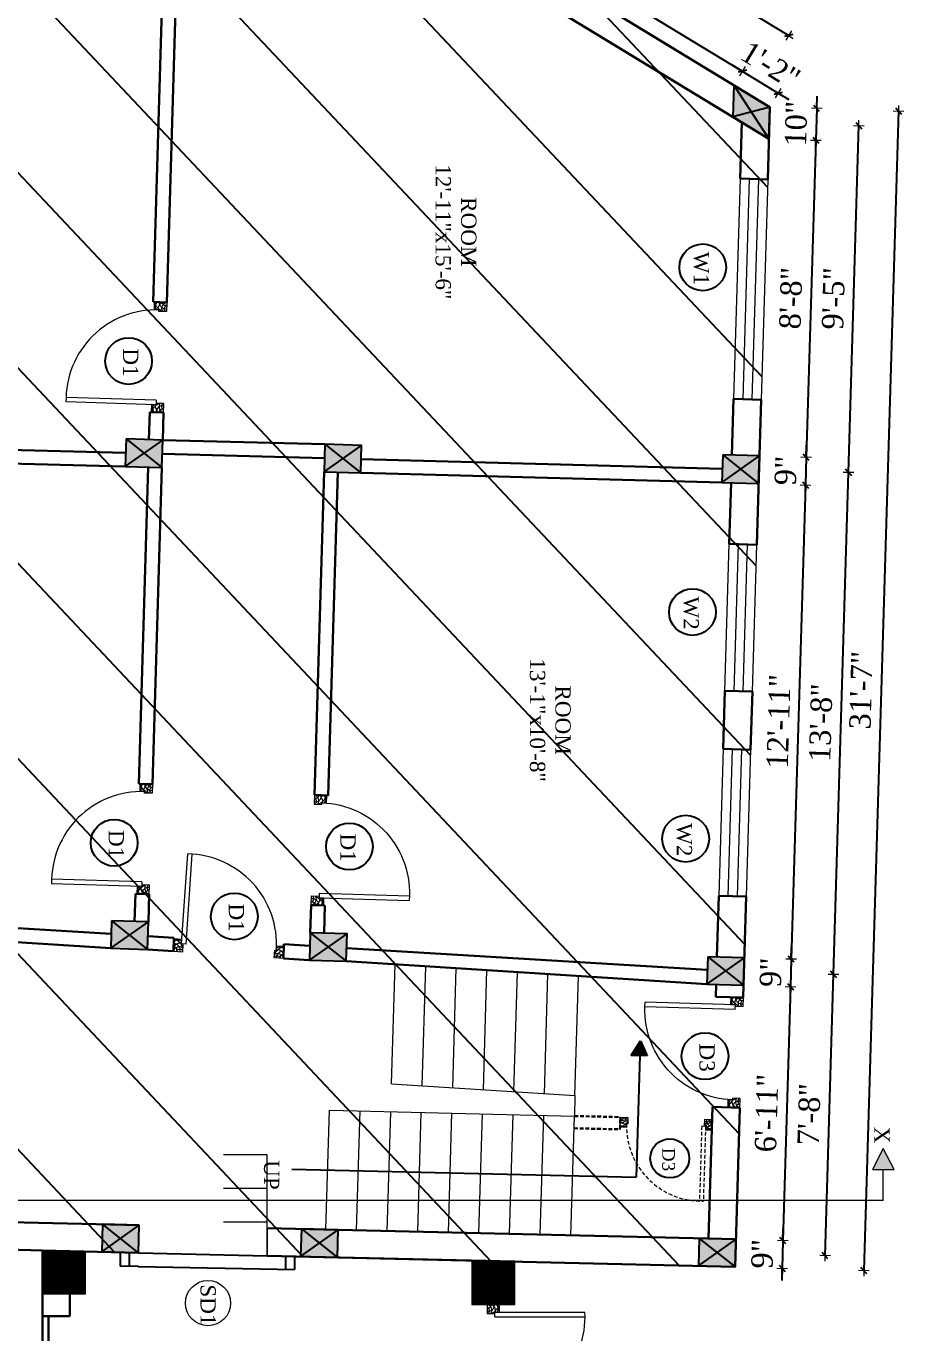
# Model space of a CAD drawing. Header units: inches. Extents: x 4069 to 291496, y -47643 to 12535.
# Drawn here: x 135875.3 to 136162.1, y -18760.6 to -18333.8 of the extents above; entities that cross this region are included whole.
import ezdxf

# ---------------------------------------------------------------- set-up
doc = ezdxf.new("R2010")
doc.units = ezdxf.units.IN
doc.header["$LTSCALE"] = 5
doc.header["$MEASUREMENT"] = 0
doc.linetypes.add('HIDDEN', pattern=[0.375, 0.25, -0.125])
for name, color, linetype, lineweight in [('A-WALL', 7, 'Continuous', 9), ('Dimension', 7, 'Continuous', 18), ('DOOR', 62, 'Continuous', 0), ('Dw', 2, 'Continuous', 18), ('tefriş', 30, 'Continuous', 9)]:
    doc.layers.add(name, color=color, linetype=linetype, lineweight=lineweight)
doc.layers.add('dim line', color=7, linetype='Continuous', lineweight=15, true_color=0xfab2b2)
doc.layers.add('TEXT', color=6, linetype='Continuous')
doc.layers.add('WALL', color=7, linetype='Continuous')
doc.styles.add('ordinary', font='times.ttf')
doc.dimstyles.new('Copy of 96', dxfattribs={"dimtxt": 7, "dimasz": 4, "dimexe": 0.5, "dimexo": 0.5, "dimgap": 3, "dimtad": 1, "dimdec": 1, "dimzin": 11, "dimdsep": 46, "dimlunit": 4, "dimtxsty": 'ordinary', "dimblk": 'OBLIQUE', "dimcen": 0.09, "dimse1": 1, "dimse2": 1, "dimclrt": 6, "dimazin": 0, "dimtfac": 1, "dimtdec": 1, "dimtix": 1, "dimtmove": 2, "dimatfit": 3, "dimldrblk": 'leader', "dimfxl": 0.5, "dimfxlon": 1, "dimtolj": 1, "dimtzin": 0, "dimarcsym": 0})

# ---------------------------------------------------------------- blocks, each defined once
blk = doc.blocks.new('C1a')
at = {"color": 1, "ltscale": 5}
for p, q in [((18657.75, 4625.76), (18648.75, 4625.76)), ((18648.75, 4625.76), (18648.82, 4613.76)), ((18657.82, 4613.76), (18657.75, 4625.76)), ((18648.82, 4613.76), (18657.82, 4613.76))]:
    blk.add_line(p, q, dxfattribs=at)
blk = doc.blocks.new('c2a')
at = {"color": 1, "ltscale": 5}
for p, q in [((18091.63, 4625.76), (18084.82, 4613.76)), ((18101.98, 4625.76), (18091.63, 4625.76)), ((18095.17, 4613.76), (18101.98, 4625.76)), ((18084.82, 4613.76), (18095.17, 4613.76))]:
    blk.add_line(p, q, dxfattribs=at)
blk = doc.blocks.new('A$C27B36B59')
at = {"layer": 'DOOR'}
for p, q in [((0, 4), (0, 0)), ((2.5, 4), (0, 4)), ((0, 0), (3, 0)), ((2.5, 2.5), (2.5, 4)), ((3, 2.5), (2.5, 2.5)), ((3, 0), (3, 2.5))]:
    blk.add_line(p, q, dxfattribs=at)
for centre, radius, start, end in [((-1.4, -0.54), 4.75, 22.1411, 72.838), ((1.34, 2.09), 1.64, 45.138, 144.8948), ((2.21, 0.3), 2.49, 83.3149, 152.658), ((0.13, 0.37), 2.05, 349.4875, 93.6805), ((1.96, -0.47), 2.01, 58.7447, 166.495), ((-0.06, 0.32), 1.13, 343.542, 86.947), ((2.08, -0.4), 1.17, 38.2816, 160.1519)]:
    blk.add_arc(centre, radius, start, end, dxfattribs=at)
blk = doc.blocks.new('D2')
at = {"layer": 'DOOR'}
for p, q in [((74473.95, 24047.59), (74473.95, 24018.09)), ((74473.95, 24047.59), (74475.45, 24047.59)), ((74475.45, 24047.59), (74475.45, 24018.13))]:
    blk.add_line(p, q, dxfattribs=at)
blk.add_arc((74473.95, 24047.59), 29.5, 180, 272.9146, dxfattribs=at)
at = {"layer": 'DOOR', "xscale": -1, "rotation": 180}
blk.add_blockref('A$C27B36B59', (74441.95, 24050.09), dxfattribs=at)
at = {"layer": 'DOOR', "rotation": 180}
blk.add_blockref('A$C27B36B59', (74477.95, 24050.09), dxfattribs=at)
blk = doc.blocks.new('smalldoor hidden')
at = {"layer": 'DOOR', "linetype": 'HIDDEN'}
for p, q in [((9851.61, -757.15), (9876.16, -757.15)), ((9851.61, -758.4), (9851.61, -757.15)), ((9851.61, -758.4), (9876.19, -758.4))]:
    blk.add_line(p, q, dxfattribs=at)
blk.add_arc((9851.61, -758.4), 24.58, 270, 2.9146, dxfattribs=at)
at = {"layer": 'DOOR', "linetype": 'HIDDEN', "yscale": 0.8333000000020547, "zscale": 0.8333000000002357, "rotation": 270}
for p, xscale in [((9849.52, -755.07), 0.8332999999984168), ((9849.52, -785.07), -0.8332999999984168)]:
    blk.add_blockref('A$C27B36B59', p, dxfattribs=dict(at, xscale=xscale))
blk = doc.blocks.new('x-x')
at = {"ltscale": 5}
for points in [[(11364.03, -701.52), (11364.03, -694.51), (11357.15, -698.09)], [(11364.03, -1135.52), (11364.03, -1128.51), (11357.15, -1132.09)]]:
    blk.add_hatch(color=256, dxfattribs=at).paths.add_polyline_path(points)
for p, q in [((11364.03, -694.51), (11357.15, -698.09)), ((11364.03, -701.52), (11364.03, -694.51)), ((11357.15, -698.09), (11364.03, -701.52)), ((11374.13, -698.09), (11364.03, -698.09)), ((11374.13, -698.09), (11374.13, -1132.09)), ((11364.03, -1128.51), (11357.15, -1132.09)), ((11364.03, -1135.52), (11364.03, -1128.51)), ((11357.15, -1132.09), (11364.03, -1135.52)), ((11374.13, -1132.09), (11364.03, -1132.09))]:
    blk.add_line(p, q, dxfattribs=at)
at = {"layer": 'A-WALL', "color": 1, "ltscale": 5}
blk.add_line((11374.13, -1120.09), (11374.13, -1132.09), dxfattribs=at)
at = {"layer": 'TEXT', "style": 'ordinary'}
for p in [(11350.08, -700.97), (11350.08, -1134.1)]:
    blk.add_text('X', height=5, dxfattribs=at).set_placement(p)
blk = doc.blocks.new('oblique')
at = {"color": 0, "lineweight": -2}
blk.add_line((0.25, 0.25), (-0.25, -0.25), dxfattribs=at)
at = {"layer": 'dim line', "lineweight": 9}
for p, q in [((-0.4375, 0), (0.4375, 0)), ((0, 0.4375), (0, -0.4375))]:
    blk.add_line(p, q, dxfattribs=at)
blk = doc.blocks.new('*D3834')
at = {"layer": 'A-WALL', "color": 0, "lineweight": -2, "ltscale": 50, "transparency": 16777216}
blk.add_line((135929.46, -18239.17), (136109.27, -18348.49), dxfattribs=at)
at = {"layer": 'Defpoints', "color": 0, "ltscale": 50, "transparency": 16777216}
for p in [(135926.68, -18243.73), (136109.27, -18348.49), (136106.5, -18353.06)]:
    blk.add_point(p, dxfattribs=at)
at = {"layer": 'A-WALL', "color": 0, "lineweight": -2, "ltscale": 50, "transparency": 16777216, "xscale": 4, "yscale": 4, "zscale": 4}
for p, rotation in [((135929.46, -18239.17), 148.7014709242146), ((136109.27, -18348.49), 328.7014709242146)]:
    blk.add_blockref('oblique', p, dxfattribs=dict(at, rotation=rotation))
at = {"layer": 'A-WALL', "color": 6, "ltscale": 50, "transparency": 16777216, "insert": (136022.78, -18288.22), "char_height": 7, "attachment_point": 5, "rotation": 328.7015, "style": 'ordinary'}
blk.add_mtext('\\A1;17\'-6"', dxfattribs=at)
blk = doc.blocks.new('_OBLIQUE')
at = {"color": 0, "linetype": 'ByBlock'}
blk.add_line((-0.5, -0.5), (0.5, 0.5), dxfattribs=at)
blk = doc.blocks.new('leader')
at = {"layer": 'Dimension'}
for p, q in [((0, -4.33), (0, 4.33)), ((-4.42, 0), (4.42, 0))]:
    blk.add_line(p, q, dxfattribs=at)
blk = doc.blocks.new('*D3835')
at = {"layer": 'A-WALL', "color": 0, "lineweight": -2, "ltscale": 50, "transparency": 16777216}
for p, q in [((136109.27, -18348.49), (136105.86, -18346.42)), ((136109.27, -18348.49), (136121.06, -18355.66)), ((136121.06, -18355.66), (136124.48, -18357.74))]:
    blk.add_line(p, q, dxfattribs=at)
at = {"layer": 'Defpoints', "color": 0, "ltscale": 50, "transparency": 16777216}
for p in [(136106.5, -18353.06), (136121.06, -18355.66), (136118.29, -18360.23)]:
    blk.add_point(p, dxfattribs=at)
at = {"layer": 'A-WALL', "color": 0, "lineweight": -2, "ltscale": 50, "transparency": 16777216, "xscale": 4, "yscale": 4, "zscale": 4}
for p, rotation in [((136109.27, -18348.49), 328.7014709242146), ((136121.06, -18355.66), 148.7014709242146)]:
    blk.add_blockref('oblique', p, dxfattribs=dict(at, rotation=rotation))
at = {"layer": 'A-WALL', "color": 6, "ltscale": 50, "transparency": 16777216, "insert": (136118.55, -18346.52), "char_height": 7, "attachment_point": 5, "rotation": 328.7015, "style": 'ordinary'}
blk.add_mtext('\\A1;1\'-2"', dxfattribs=at)
blk = doc.blocks.new('*D3836')
at = {"layer": 'A-WALL', "color": 0, "lineweight": -2, "ltscale": 50, "transparency": 16777216}
blk.add_line((136124.42, -18336.86), (135932.81, -18220.37), dxfattribs=at)
at = {"layer": 'Defpoints', "color": 0, "ltscale": 50, "transparency": 16777216}
for p in [(135932.81, -18220.37), (135920.78, -18240.15), (136112.39, -18356.64)]:
    blk.add_point(p, dxfattribs=at)
at = {"layer": 'A-WALL', "color": 0, "lineweight": -2, "ltscale": 50, "transparency": 16777216, "xscale": 4, "yscale": 4, "zscale": 4}
for p, rotation in [((135932.81, -18220.37), 148.7014709224112), ((136124.42, -18336.86), 328.7014709224112)]:
    blk.add_blockref('oblique', p, dxfattribs=dict(at, rotation=rotation))
at = {"layer": 'A-WALL', "color": 6, "ltscale": 50, "transparency": 16777216, "insert": (136032.02, -18273.01), "char_height": 7, "attachment_point": 5, "rotation": 328.7015, "style": 'ordinary'}
blk.add_mtext('\\A1;18\'-8"', dxfattribs=at)
blk = doc.blocks.new('*D3692')
at = {"layer": 'A-WALL', "color": 0, "lineweight": -2, "ltscale": 50, "transparency": 16777216}
blk.add_line((135806.7, -18124.53), (136138.82, -18326.45), dxfattribs=at)
at = {"layer": 'Defpoints', "color": 0, "ltscale": 50, "transparency": 16777216}
for p in [(135786.17, -18158.31), (136138.82, -18326.45), (136118.29, -18360.23)]:
    blk.add_point(p, dxfattribs=at)
at = {"layer": 'A-WALL', "color": 0, "lineweight": -2, "ltscale": 50, "transparency": 16777216, "xscale": 4, "yscale": 4, "zscale": 4}
for p, rotation in [((135806.7, -18124.53), 148.7014709224075), ((136138.82, -18326.45), 328.7014709224075)]:
    blk.add_blockref('oblique', p, dxfattribs=dict(at, rotation=rotation))
at = {"layer": 'A-WALL', "color": 6, "ltscale": 50, "transparency": 16777216, "insert": (135976.17, -18219.88), "char_height": 7, "attachment_point": 5, "rotation": 328.7015, "style": 'ordinary'}
blk.add_mtext('\\A1;32\'-5"', dxfattribs=at)
blk = doc.blocks.new('*D3838')
at = {"layer": 'A-WALL', "color": 0, "lineweight": -2, "ltscale": 50, "transparency": 16777216}
for p, q in [((136133.6, -18360.68), (136133.71, -18356.69)), ((136133.6, -18360.68), (136133.29, -18371.03)), ((136133.29, -18371.03), (136133.17, -18375.03))]:
    blk.add_line(p, q, dxfattribs=at)
at = {"layer": 'Defpoints', "color": 0, "ltscale": 50, "transparency": 16777216}
for p in [(136118.29, -18360.23), (136117.98, -18370.57), (136133.29, -18371.03)]:
    blk.add_point(p, dxfattribs=at)
at = {"layer": 'A-WALL', "color": 0, "lineweight": -2, "ltscale": 50, "transparency": 16777216, "xscale": 4, "yscale": 4, "zscale": 4}
for p, rotation in [((136133.6, -18360.68), 268.2899854281655), ((136133.29, -18371.03), 88.28998542816547)]:
    blk.add_blockref('oblique', p, dxfattribs=dict(at, rotation=rotation))
at = {"layer": 'A-WALL', "color": 6, "ltscale": 50, "transparency": 16777216, "insert": (136126.88, -18365.66), "char_height": 7, "attachment_point": 5, "rotation": 88.29, "style": 'ordinary'}
blk.add_mtext('\\A1;10"', dxfattribs=at)
blk = doc.blocks.new('*D3839')
at = {"layer": 'A-WALL', "color": 0, "lineweight": -2, "ltscale": 50, "transparency": 16777216}
blk.add_line((136133.29, -18371.03), (136130.19, -18474.63), dxfattribs=at)
at = {"layer": 'Defpoints', "color": 0, "ltscale": 50, "transparency": 16777216}
for p in [(136117.98, -18370.57), (136114.89, -18474.18), (136130.19, -18474.63)]:
    blk.add_point(p, dxfattribs=at)
at = {"layer": 'A-WALL', "color": 0, "lineweight": -2, "ltscale": 50, "transparency": 16777216, "xscale": 4, "yscale": 4, "zscale": 4}
for p, rotation in [((136133.29, -18371.03), 88.28998542889352), ((136130.19, -18474.63), 268.2899854288935)]:
    blk.add_blockref('oblique', p, dxfattribs=dict(at, rotation=rotation))
at = {"layer": 'A-WALL', "color": 6, "ltscale": 50, "transparency": 16777216, "insert": (136125.18, -18422.64), "char_height": 7, "attachment_point": 5, "rotation": 88.29, "style": 'ordinary'}
blk.add_mtext('\\A1;8\'-8"', dxfattribs=at)
blk = doc.blocks.new('*D3840')
at = {"layer": 'A-WALL', "color": 0, "lineweight": -2, "ltscale": 50, "transparency": 16777216}
for p, q in [((136130.19, -18474.63), (136130.31, -18470.63)), ((136130.19, -18474.63), (136129.93, -18483.63)), ((136129.93, -18483.63), (136129.81, -18487.63))]:
    blk.add_line(p, q, dxfattribs=at)
at = {"layer": 'Defpoints', "color": 0, "ltscale": 50, "transparency": 16777216}
for p in [(136114.89, -18474.18), (136114.62, -18483.17), (136129.93, -18483.63)]:
    blk.add_point(p, dxfattribs=at)
at = {"layer": 'A-WALL', "color": 0, "lineweight": -2, "ltscale": 50, "transparency": 16777216, "xscale": 4, "yscale": 4, "zscale": 4}
for p, rotation in [((136130.19, -18474.63), 268.2899854288935), ((136129.93, -18483.63), 88.28998542889354)]:
    blk.add_blockref('oblique', p, dxfattribs=dict(at, rotation=rotation))
at = {"layer": 'A-WALL', "color": 6, "ltscale": 50, "transparency": 16777216, "insert": (136123.49, -18478.93), "char_height": 7, "attachment_point": 5, "rotation": 88.29, "style": 'ordinary'}
blk.add_mtext('\\A1;9"', dxfattribs=at)
blk = doc.blocks.new('*D3841')
at = {"layer": 'A-WALL', "color": 0, "lineweight": -2, "ltscale": 50, "transparency": 16777216}
blk.add_line((136129.93, -18483.63), (136125.3, -18638.56), dxfattribs=at)
at = {"layer": 'Defpoints', "color": 0, "ltscale": 50, "transparency": 16777216}
for p in [(136114.62, -18483.17), (136109.99, -18638.1), (136125.3, -18638.56)]:
    blk.add_point(p, dxfattribs=at)
at = {"layer": 'A-WALL', "color": 0, "lineweight": -2, "ltscale": 50, "transparency": 16777216, "xscale": 4, "yscale": 4, "zscale": 4}
for p, rotation in [((136129.93, -18483.63), 88.28998542889352), ((136125.3, -18638.56), 268.2899854288935)]:
    blk.add_blockref('oblique', p, dxfattribs=dict(at, rotation=rotation))
at = {"layer": 'A-WALL', "color": 6, "ltscale": 50, "transparency": 16777216, "insert": (136121.12, -18560.9), "char_height": 7, "attachment_point": 5, "rotation": 88.29, "style": 'ordinary'}
blk.add_mtext('\\A1;12\'-11"', dxfattribs=at)
blk = doc.blocks.new('*D3842')
at = {"layer": 'A-WALL', "color": 0, "lineweight": -2, "ltscale": 50, "transparency": 16777216}
for p, q in [((136125.3, -18638.56), (136125.42, -18634.56)), ((136125.3, -18638.56), (136125.03, -18647.56)), ((136125.03, -18647.56), (136124.91, -18651.55))]:
    blk.add_line(p, q, dxfattribs=at)
at = {"layer": 'Defpoints', "color": 0, "ltscale": 50, "transparency": 16777216}
for p in [(136109.99, -18638.1), (136109.72, -18647.1), (136125.03, -18647.56)]:
    blk.add_point(p, dxfattribs=at)
at = {"layer": 'A-WALL', "color": 0, "lineweight": -2, "ltscale": 50, "transparency": 16777216, "xscale": 4, "yscale": 4, "zscale": 4}
for p, rotation in [((136125.3, -18638.56), 268.2899854288935), ((136125.03, -18647.56), 88.28998542889354)]:
    blk.add_blockref('oblique', p, dxfattribs=dict(at, rotation=rotation))
at = {"layer": 'A-WALL', "color": 6, "ltscale": 50, "transparency": 16777216, "insert": (136118.6, -18642.86), "char_height": 7, "attachment_point": 5, "rotation": 88.29, "style": 'ordinary'}
blk.add_mtext('\\A1;9"', dxfattribs=at)
blk = doc.blocks.new('*D3843')
at = {"layer": 'A-WALL', "color": 0, "lineweight": -2, "ltscale": 50, "transparency": 16777216}
blk.add_line((136125.03, -18647.56), (136122.55, -18730.52), dxfattribs=at)
at = {"layer": 'Defpoints', "color": 0, "ltscale": 50, "transparency": 16777216}
for p in [(136109.72, -18647.1), (136107.25, -18730.06), (136122.55, -18730.52)]:
    blk.add_point(p, dxfattribs=at)
at = {"layer": 'A-WALL', "color": 0, "lineweight": -2, "ltscale": 50, "transparency": 16777216, "xscale": 4, "yscale": 4, "zscale": 4}
for p, rotation in [((136125.03, -18647.56), 88.28998542889352), ((136122.55, -18730.52), 268.2899854288935)]:
    blk.add_blockref('oblique', p, dxfattribs=dict(at, rotation=rotation))
at = {"layer": 'A-WALL', "color": 6, "ltscale": 50, "transparency": 16777216, "insert": (136117.24, -18688.84), "char_height": 7, "attachment_point": 5, "rotation": 88.29, "style": 'ordinary'}
blk.add_mtext('\\A1;6\'-11"', dxfattribs=at)
blk = doc.blocks.new('*D3844')
at = {"layer": 'A-WALL', "color": 0, "lineweight": -2, "ltscale": 50, "transparency": 16777216}
for p, q in [((136122.55, -18730.52), (136122.67, -18726.52)), ((136122.55, -18730.52), (136122.29, -18739.52)), ((136122.29, -18739.52), (136122.17, -18743.51))]:
    blk.add_line(p, q, dxfattribs=at)
at = {"layer": 'Defpoints', "color": 0, "ltscale": 50, "transparency": 16777216}
for p in [(136107.25, -18730.06), (136106.98, -18739.06), (136122.29, -18739.52)]:
    blk.add_point(p, dxfattribs=at)
at = {"layer": 'A-WALL', "color": 0, "lineweight": -2, "ltscale": 50, "transparency": 16777216, "xscale": 4, "yscale": 4, "zscale": 4}
for p, rotation in [((136122.55, -18730.52), 268.2899854288935), ((136122.29, -18739.52), 88.28998542889354)]:
    blk.add_blockref('oblique', p, dxfattribs=dict(at, rotation=rotation))
at = {"layer": 'A-WALL', "color": 6, "ltscale": 50, "transparency": 16777216, "insert": (136115.85, -18734.82), "char_height": 7, "attachment_point": 5, "rotation": 88.29, "style": 'ordinary'}
blk.add_mtext('\\A1;9"', dxfattribs=at)
blk = doc.blocks.new('*D3845')
at = {"layer": 'A-WALL', "color": 0, "lineweight": -2, "ltscale": 50, "transparency": 16777216}
blk.add_line((136136.32, -18735.43), (136139.06, -18643.47), dxfattribs=at)
at = {"layer": 'Defpoints', "color": 0, "ltscale": 50, "transparency": 16777216}
for p in [(136109.86, -18642.6), (136139.06, -18643.47), (136107.11, -18734.56)]:
    blk.add_point(p, dxfattribs=at)
at = {"layer": 'A-WALL', "color": 0, "lineweight": -2, "ltscale": 50, "transparency": 16777216, "xscale": 4, "yscale": 4, "zscale": 4}
for p, rotation in [((136139.06, -18643.47), 88.28998542815471), ((136136.32, -18735.43), 268.2899854281547)]:
    blk.add_blockref('oblique', p, dxfattribs=dict(at, rotation=rotation))
at = {"layer": 'A-WALL', "color": 6, "ltscale": 50, "transparency": 16777216, "insert": (136131.12, -18689.26), "char_height": 7, "attachment_point": 5, "rotation": 88.29, "style": 'ordinary'}
blk.add_mtext('\\A1;7\'-8"', dxfattribs=at)
blk = doc.blocks.new('*D3846')
at = {"layer": 'A-WALL', "color": 0, "lineweight": -2, "ltscale": 50, "transparency": 16777216}
blk.add_line((136139.06, -18643.47), (136143.96, -18479.55), dxfattribs=at)
at = {"layer": 'Defpoints', "color": 0, "ltscale": 50, "transparency": 16777216}
for p in [(136114.75, -18478.67), (136143.96, -18479.55), (136109.86, -18642.6)]:
    blk.add_point(p, dxfattribs=at)
at = {"layer": 'A-WALL', "color": 0, "lineweight": -2, "ltscale": 50, "transparency": 16777216, "xscale": 4, "yscale": 4, "zscale": 4}
for p, rotation in [((136143.96, -18479.55), 88.28998542889354), ((136139.06, -18643.47), 268.2899854288935)]:
    blk.add_blockref('oblique', p, dxfattribs=dict(at, rotation=rotation))
at = {"layer": 'A-WALL', "color": 6, "ltscale": 50, "transparency": 16777216, "insert": (136134.95, -18561.31), "char_height": 7, "attachment_point": 5, "rotation": 88.29, "style": 'ordinary'}
blk.add_mtext('\\A1;13\'-8"', dxfattribs=at)
blk = doc.blocks.new('*D3847')
at = {"layer": 'A-WALL', "color": 0, "lineweight": -2, "ltscale": 50, "transparency": 16777216}
blk.add_line((136143.96, -18479.55), (136147.34, -18366.27), dxfattribs=at)
at = {"layer": 'Defpoints', "color": 0, "ltscale": 50, "transparency": 16777216}
for p in [(136118.13, -18365.4), (136147.34, -18366.27), (136114.75, -18478.67)]:
    blk.add_point(p, dxfattribs=at)
at = {"layer": 'A-WALL', "color": 0, "lineweight": -2, "ltscale": 50, "transparency": 16777216, "xscale": 4, "yscale": 4, "zscale": 4}
for p, rotation in [((136147.34, -18366.27), 88.28998542889354), ((136143.96, -18479.55), 268.2899854288935)]:
    blk.add_blockref('oblique', p, dxfattribs=dict(at, rotation=rotation))
at = {"layer": 'A-WALL', "color": 6, "ltscale": 50, "transparency": 16777216, "insert": (136139.08, -18422.71), "char_height": 7, "attachment_point": 5, "rotation": 88.29, "style": 'ordinary'}
blk.add_mtext('\\A1;9\'-5"', dxfattribs=at)
blk = doc.blocks.new('*D3693')
at = {"layer": 'A-WALL', "color": 0, "lineweight": -2, "ltscale": 50, "transparency": 16777216}
blk.add_line((136160.33, -18361.48), (136149.02, -18740.31), dxfattribs=at)
at = {"layer": 'Defpoints', "color": 0, "ltscale": 50, "transparency": 16777216}
for p in [(136118.29, -18360.23), (136106.98, -18739.06), (136149.02, -18740.31)]:
    blk.add_point(p, dxfattribs=at)
at = {"layer": 'A-WALL', "color": 0, "lineweight": -2, "ltscale": 50, "transparency": 16777216, "xscale": 4, "yscale": 4, "zscale": 4}
for p, rotation in [((136160.33, -18361.48), 88.28998542889352), ((136149.02, -18740.31), 268.2899854288935)]:
    blk.add_blockref('oblique', p, dxfattribs=dict(at, rotation=rotation))
at = {"layer": 'A-WALL', "color": 6, "ltscale": 50, "transparency": 16777216, "insert": (136148.11, -18550.7), "char_height": 7, "attachment_point": 5, "rotation": 88.29, "style": 'ordinary'}
blk.add_mtext('\\A1;31\'-7"', dxfattribs=at)

msp = doc.modelspace()

# ---------------------------------------------------------------- hatches: boundary and pattern name
at = {"layer": 'A-WALL', "ltscale": 5}
h = msp.add_hatch(dxfattribs=at)
h.set_pattern_fill('ANSI31', color=256, angle=270)
h.set_pattern_definition([(315, (134390.9387, 5797.67281), (0.08838834765, 0.08838834765), [])])
h.paths.add_polyline_path([(135894.65985, -18734.02632), (135880.65985, -18734.02632), (135880.65985, -18748.02632), (135894.65985, -18748.02632)])
h = msp.add_hatch(dxfattribs=at)
h.set_pattern_fill('ANSI31', color=256, angle=270)
h.set_pattern_definition([(315, (134382.22104, 5684.7271), (0.08838834765, 0.08838834765), [])])
h.paths.add_polyline_path([(136020.94218, -18737.35092), (136020.94218, -18751.35092), (136034.94218, -18751.35092), (136034.94218, -18737.35092)])
at = {"layer": 'WALL', "linetype": 'ByBlock', "ltscale": 5, "true_color": 0xf8991e}
h = msp.add_hatch(dxfattribs=at)
h.set_pattern_fill('ANSI31', color=30, scale=350, angle=268.2899854)
h.set_pattern_definition([(313.29, (138562.37, -11794.013), (31.8453, 29.999), [])])
h.paths.add_polyline_path([(135786.16692, -18158.30506), (136118.28928, -18360.22694), (136106.97956, -18739.05816), (135775.06538, -18731.22892), (135769.06805, -18731.04988)])
h = msp.add_hatch(color=30, dxfattribs=at)
h.dxf.hatch_style = 1
h.paths.add_polyline_path([(136112.2392, -18361.81505), (136106.18911, -18363.40317), (136117.98044, -18370.57199)])
h.paths.add_polyline_path([(136112.2392, -18361.81505), (136117.98044, -18370.57199), (136118.28928, -18360.22694)])
h.paths.add_polyline_path([(136118.28928, -18360.22694), (136106.49796, -18353.05812), (136112.2392, -18361.81505)])
h.paths.add_polyline_path([(136112.2392, -18361.81505), (136106.49796, -18353.05812), (136106.18911, -18363.40317)])
h = msp.add_hatch(color=30, dxfattribs=at)
h.dxf.hatch_style = 1
h.paths.add_polyline_path([(135913.82339, -18473.32111), (135907.96034, -18468.64407), (135907.69178, -18477.64006)])
h.paths.add_polyline_path([(135907.69178, -18477.64006), (135919.68643, -18477.99815), (135913.82339, -18473.32111)])
h.paths.add_polyline_path([(135913.82339, -18473.32111), (135919.68643, -18477.99815), (135919.955, -18469.00216)])
h.paths.add_polyline_path([(135919.955, -18469.00216), (135907.96034, -18468.64407), (135913.82339, -18473.32111)])
h = msp.add_hatch(color=30, dxfattribs=at)
h.dxf.hatch_style = 1
h.paths.add_polyline_path([(135978.80086, -18475.04575), (135972.93782, -18470.36871), (135972.66925, -18479.3647)])
h.paths.add_polyline_path([(135972.66925, -18479.3647), (135984.6639, -18479.72279), (135978.80086, -18475.04575)])
h.paths.add_polyline_path([(135978.80086, -18475.04575), (135984.6639, -18479.72279), (135984.93247, -18470.7268)])
h.paths.add_polyline_path([(135984.93247, -18470.7268), (135972.93782, -18470.36871), (135978.80086, -18475.04575)])
h = msp.add_hatch(color=30, dxfattribs=at)
h.dxf.hatch_style = 1
h.paths.add_polyline_path([(136108.7558, -18478.49504), (136102.89276, -18473.818), (136102.62419, -18482.81399)])
h.paths.add_polyline_path([(136102.62419, -18482.81399), (136114.61885, -18483.17208), (136108.7558, -18478.49504)])
h.paths.add_polyline_path([(136108.7558, -18478.49504), (136114.61885, -18483.17208), (136114.88742, -18474.17609)])
h.paths.add_polyline_path([(136114.88742, -18474.17609), (136102.89276, -18473.818), (136108.7558, -18478.49504)])
h = msp.add_hatch(color=30, dxfattribs=at)
h.dxf.hatch_style = 1
h.paths.add_polyline_path([(135909.12582, -18630.67125), (135903.26277, -18625.99421), (135902.99421, -18634.9902)])
h.paths.add_polyline_path([(135902.99421, -18634.9902), (135914.98886, -18635.34829), (135909.12582, -18630.67125)])
h.paths.add_polyline_path([(135909.12582, -18630.67125), (135914.98886, -18635.34829), (135915.25743, -18626.3523)])
h.paths.add_polyline_path([(135915.25743, -18626.3523), (135903.26277, -18625.99421), (135909.12582, -18630.67125)])
h = msp.add_hatch(color=30, dxfattribs=at)
h.dxf.hatch_style = 1
h.paths.add_polyline_path([(135974.03784, -18634.58817), (135968.1748, -18629.91113), (135967.90623, -18638.90712)])
h.paths.add_polyline_path([(135967.90623, -18638.90712), (135979.90088, -18639.26521), (135974.03784, -18634.58817)])
h.paths.add_polyline_path([(135974.03784, -18634.58817), (135979.90088, -18639.26521), (135980.16945, -18630.26922)])
h.paths.add_polyline_path([(135980.16945, -18630.26922), (135968.1748, -18629.91113), (135974.03784, -18634.58817)])
h = msp.add_hatch(color=30, dxfattribs=at)
h.dxf.hatch_style = 1
h.paths.add_polyline_path([(136103.86189, -18642.422), (136097.99884, -18637.74496), (136097.73028, -18646.74095)])
h.paths.add_polyline_path([(136097.73028, -18646.74095), (136109.72493, -18647.09904), (136103.86189, -18642.422)])
h.paths.add_polyline_path([(136103.86189, -18642.422), (136109.72493, -18647.09904), (136109.9935, -18638.10305)])
h.paths.add_polyline_path([(136109.9935, -18638.10305), (136097.99884, -18637.74496), (136103.86189, -18642.422)])
at = {"layer": 'WALL', "linetype": 'ByBlock', "ltscale": 5}
msp.add_hatch(color=2, dxfattribs=at).paths.add_polyline_path([(136076.00458, -18665.2052), (136078.26103, -18670.13587), (136073.01513, -18669.97926)])
at = {"layer": 'WALL', "linetype": 'ByBlock', "ltscale": 5, "true_color": 0xf8991e}
h = msp.add_hatch(color=30, dxfattribs=at)
h.dxf.hatch_style = 1
h.paths.add_polyline_path([(135900.03375, -18734.15368), (135906.16647, -18729.79776), (135900.30233, -18725.15752)])
h.paths.add_polyline_path([(135900.03375, -18734.15368), (135912.03061, -18734.438), (135906.16647, -18729.79776)])
h.paths.add_polyline_path([(135912.03061, -18734.438), (135912.29919, -18725.44183), (135906.16647, -18729.79776)])
h.paths.add_polyline_path([(135906.16647, -18729.79776), (135912.29919, -18725.44183), (135900.30233, -18725.15752)])
h = msp.add_hatch(color=30, dxfattribs=at)
h.dxf.hatch_style = 1
h.paths.add_polyline_path([(135965.01674, -18735.69373), (135971.14945, -18731.33781), (135965.28531, -18726.69757)])
h.paths.add_polyline_path([(135965.01674, -18735.69373), (135977.0136, -18735.97805), (135971.14945, -18731.33781)])
h.paths.add_polyline_path([(135977.0136, -18735.97805), (135977.28217, -18726.98189), (135971.14945, -18731.33781)])
h.paths.add_polyline_path([(135971.14945, -18731.33781), (135977.28217, -18726.98189), (135965.28531, -18726.69757)])
h = msp.add_hatch(color=30, dxfattribs=at)
h.dxf.hatch_style = 1
h.paths.add_polyline_path([(136094.9827, -18738.77384), (136101.11542, -18734.41792), (136095.25128, -18729.77768)])
h.paths.add_polyline_path([(136094.9827, -18738.77384), (136106.97956, -18739.05816), (136101.11542, -18734.41792)])
h.paths.add_polyline_path([(136106.97956, -18739.05816), (136107.24813, -18730.062), (136101.11542, -18734.41792)])
h.paths.add_polyline_path([(136101.11542, -18734.41792), (136107.24813, -18730.062), (136095.25128, -18729.77768)])

# ---------------------------------------------------------------- linework, layer by layer
at = {"color": 1, "ltscale": 5}
for p, q in [((136106.49796, -18353.05812), (136117.98044, -18370.57199)), ((136118.28928, -18360.22694), (136106.18911, -18363.40317)), ((135907.69178, -18477.64006), (135919.955, -18469.00216)), ((135907.96034, -18468.64407), (135919.68643, -18477.99815)), ((135972.66925, -18479.3647), (135984.93247, -18470.7268)), ((135972.93782, -18470.36871), (135984.6639, -18479.72279)), ((136102.62419, -18482.81399), (136114.88742, -18474.17609)), ((136102.89276, -18473.818), (136114.61885, -18483.17208)), ((135902.99421, -18634.9902), (135915.25743, -18626.3523)), ((135903.26277, -18625.99421), (135914.98886, -18635.34829)), ((135967.90623, -18638.90712), (135980.16945, -18630.26922)), ((135968.1748, -18629.91113), (135979.90088, -18639.26521)), ((136097.73028, -18646.74095), (136109.9935, -18638.10305)), ((136097.99884, -18637.74496), (136109.72493, -18647.09904)), ((136045.79553, -18643.78169), (136045.81675, -18643.44727)), ((135900.03375, -18734.15368), (135912.29919, -18725.44183)), ((135912.03061, -18734.438), (135900.30233, -18725.15752)), ((135965.01674, -18735.69373), (135977.28217, -18726.98189)), ((135965.28531, -18726.69757), (135977.0136, -18735.97805)), ((136094.9827, -18738.77384), (136107.24813, -18730.062)), ((136095.25128, -18729.77768), (136106.97956, -18739.05816))]:
    msp.add_line(p, q, dxfattribs=at)
at = {"layer": 'A-WALL', "lineweight": 30}
for p, q in [((135786.16692, -18158.30506), (136118.28928, -18360.22694)), ((135785.85807, -18168.65011), (136117.98044, -18370.57199)), ((135916.79985, -18423.88792), (135919.65164, -18328.36402)), ((135921.29784, -18424.0222), (135924.14964, -18328.4983)), ((136117.58445, -18383.83605), (136118.28928, -18360.22694)), ((136108.58846, -18383.56748), (136109.13694, -18365.19537)), ((136108.58846, -18383.56748), (136117.58445, -18383.83605)), ((135921.29784, -18424.0222), (135916.79985, -18423.88792)), ((136105.89142, -18473.90752), (136106.43991, -18455.53541)), ((136106.43991, -18455.53541), (136115.4359, -18455.80398)), ((136114.02203, -18503.16317), (136115.4359, -18455.80398)), ((135915.457, -18468.86788), (135915.72557, -18459.87188)), ((135920.22357, -18460.00617), (135915.72557, -18459.87188)), ((135919.955, -18469.00216), (135920.22357, -18460.00617)), ((135919.955, -18469.00216), (135972.93782, -18470.36871)), ((135788.86671, -18470.00449), (135907.82547, -18473.16191)), ((135919.83897, -18473.50066), (135972.82179, -18474.86722)), ((135788.73183, -18474.52231), (135907.69178, -18477.64006)), ((135915.18903, -18477.84404), (135912.10228, -18581.23806)), ((135919.68702, -18477.97833), (135916.60027, -18581.37234)), ((135984.79878, -18475.20495), (136102.75788, -18478.33584)), ((135972.66925, -18479.3647), (135969.51764, -18584.93117)), ((135977.16724, -18479.49899), (135974.01564, -18585.06545)), ((135984.6639, -18479.72279), (136102.62419, -18482.81399)), ((136105.02604, -18502.8946), (136105.62286, -18482.90351)), ((136114.02203, -18503.16317), (136105.02604, -18502.8946)), ((136103.02669, -18569.86477), (136103.59367, -18550.87323)), ((136112.58966, -18551.1418), (136103.59367, -18550.87323)), ((136112.02268, -18570.13333), (136112.58966, -18551.1418)), ((136112.02268, -18570.13333), (136103.02669, -18569.86477)), ((135916.60027, -18581.37234), (135912.10228, -18581.23806)), ((135974.01564, -18585.06545), (135969.51764, -18584.93117)), ((135911.028, -18617.22202), (135910.75943, -18626.21802)), ((135915.526, -18617.35631), (135911.028, -18617.22202)), ((135915.526, -18617.35631), (135915.25743, -18626.3523)), ((136100.99751, -18637.83448), (136101.59433, -18617.84339)), ((136110.59032, -18618.11196), (136101.59433, -18617.84339)), ((136109.72493, -18647.09904), (136110.59032, -18618.11196)), ((135903.13394, -18630.30969), (135784.295, -18623.13872)), ((135968.44337, -18620.91513), (135968.1748, -18629.91113)), ((135972.94136, -18621.04942), (135968.44337, -18620.91513)), ((135972.94136, -18621.04942), (135972.67279, -18630.04541)), ((135902.99421, -18634.9902), (135784.16617, -18627.4542)), ((135923.60619, -18631.54502), (135915.1177, -18631.03281)), ((135923.60619, -18631.54502), (135923.47561, -18635.91905)), ((135923.47561, -18635.91905), (135914.98886, -18635.34829)), ((135959.55747, -18633.71439), (135959.41948, -18638.33636)), ((135968.04596, -18634.22661), (135959.55747, -18633.71439)), ((136097.87001, -18642.06044), (135980.02972, -18634.94973)), ((135967.90623, -18638.90712), (135959.41948, -18638.33636)), ((136097.73028, -18646.74095), (135979.90088, -18639.26521)), ((136100.60957, -18650.82878), (136100.72894, -18646.83048)), ((136109.60557, -18651.09735), (136109.72493, -18647.09904)), ((136109.60557, -18651.09735), (136100.60957, -18650.82878)), ((136098.25049, -18729.84876), (136099.5353, -18686.81275)), ((136108.53129, -18687.08132), (136099.5353, -18686.81275)), ((136106.97956, -18739.05816), (136108.53129, -18687.08132)), ((135769.33662, -18722.05371), (135912.29919, -18725.44183)), ((135954.03061, -18726.43084), (136107.24813, -18730.062)), ((135769.06805, -18731.04988), (135880.65985, -18733.69453)), ((135880.65985, -19100.49015), (135880.65985, -18733.69453)), ((135912.03061, -18734.438), (135880.65985, -18733.69453)), ((135880.65985, -18733.69453), (135912.03061, -18734.438)), ((136034.94218, -18737.35092), (135954.03061, -18735.43337)), ((135954.03061, -18735.43337), (136106.97956, -18739.05816)), ((135889.65985, -18748.02632), (135889.65985, -18755.13175)), ((135880.65985, -18755.13175), (135889.65985, -18755.13175)), ((135882.65985, -18851.13175), (135882.65985, -18755.13175))]:
    msp.add_line(p, q, dxfattribs=at)
at = {"layer": 'A-WALL', "linetype": 'HIDDEN', "lineweight": 30}
for p, q in [((136054.42614, -18689.79994), (136069.4473, -18690.15593)), ((136069.32794, -18694.15422), (136069.4473, -18690.15593)), ((136054.30678, -18693.79823), (136069.32794, -18694.15422))]:
    msp.add_line(p, q, dxfattribs=at)
at = {"layer": 'A-WALL', "ltscale": 5}
for p, q in [((135954.03061, -18702.43337), (135939.76017, -18702.43337)), ((135954.03061, -18735.43337), (135954.03061, -18702.43337)), ((135954.03061, -18713.43337), (135939.76017, -18713.43337)), ((135954.03061, -18724.43337), (135939.76017, -18724.43337)), ((135954.03061, -18726.43084), (135954.03061, -18735.43337)), ((136034.94218, -18751.35092), (136034.94218, -18737.35092))]:
    msp.add_line(p, q, dxfattribs=at)
for points in [[(135894.65985, -18734.02632), (135894.65985, -18748.02632), (135880.65985, -18748.02632), (135880.65985, -18734.02632)], [(136020.94218, -18737.35092), (136020.94218, -18751.35092), (136034.94218, -18751.35092), (136034.94218, -18737.35092)]]:
    msp.add_lwpolyline(points, close=True, dxfattribs=at)
msp.add_circle((135934.73929, -18750.90502), 7.38406, dxfattribs=at)
at = {"layer": 'Dw', "color": 3}
for p, q in [((136108.58846, -18383.56748), (136106.43991, -18455.53541)), ((136111.58712, -18383.657), (136109.43857, -18455.62494)), ((136114.58579, -18383.74652), (136112.43724, -18455.71446)), ((136117.58445, -18383.83605), (136115.4359, -18455.80398)), ((136103.59367, -18550.87323), (136105.02604, -18502.8946)), ((136106.59233, -18550.96275), (136108.0247, -18502.98413)), ((136109.591, -18551.05227), (136111.02336, -18503.07365)), ((136112.58966, -18551.1418), (136114.02203, -18503.16317)), ((136103.02669, -18569.86477), (136101.59433, -18617.84339)), ((136106.02536, -18569.95429), (136104.59299, -18617.93291)), ((136109.02402, -18570.04381), (136107.59166, -18618.02244)), ((136112.02268, -18570.13333), (136110.59032, -18618.11196))]:
    msp.add_line(p, q, dxfattribs=at)
at = {"layer": 'tefriş', "ltscale": 5}
for p, q in [((135994.71403, -18679.26151), (135995.87783, -18640.27887)), ((136004.75563, -18679.8986), (136005.91943, -18640.91597)), ((136014.68511, -18680.52858), (136015.84891, -18641.54595)), ((136024.70429, -18681.16425), (136025.86809, -18642.18162)), ((136034.67862, -18681.79708), (136035.84242, -18642.81445)), ((136044.65295, -18682.4299), (136045.81675, -18643.44727)), ((136054.62728, -18683.06273), (136055.79108, -18644.0801)), ((135994.71403, -18679.26151), (136054.62728, -18683.06273)), ((136054.62728, -18683.06273), (136054.42614, -18689.79994)), ((135973.28329, -18726.88712), (135974.44709, -18687.90448)), ((135974.44709, -18687.90448), (136054.42614, -18689.79994)), ((135983.2803, -18727.12404), (135984.44409, -18688.14141)), ((135993.2773, -18727.36096), (135994.4411, -18688.37833)), ((136003.2743, -18727.59788), (136004.4381, -18688.61525)), ((136013.27131, -18727.83481), (136014.4351, -18688.85217)), ((136023.2702, -18728.07177), (136024.434, -18689.08914)), ((136033.26531, -18728.30865), (136034.42911, -18689.32602)), ((136043.26232, -18728.54557), (136044.42612, -18689.56294)), ((136053.26235, -18728.78257), (136054.42614, -18689.79994))]:
    msp.add_line(p, q, dxfattribs=at)
at = {"layer": 'TEXT'}
for centre, radius in [((136096.3686, -18412.57601), 7.64038), ((135908.80085, -18443.1842), 7.64038), ((136093.00696, -18525.1776), 7.64038), ((135904.10328, -18600.53434), 7.64038), ((136090.79671, -18599.21236), 7.64038), ((135980.94036, -18601.75314), 7.64038), ((135943.34899, -18624.58743), 7.64038), ((136097.10857, -18670.25935), 7.64038), ((136085.59967, -18703.63914), 6.36673)]:
    msp.add_circle(centre, radius, dxfattribs=at)
at = {"layer": 'WALL', "color": 2, "linetype": 'ByBlock', "ltscale": 5}
for p, q in [((136073.01513, -18669.97926), (136076.00458, -18665.2052)), ((136076.00458, -18665.2052), (136078.26103, -18670.13587)), ((136078.26103, -18670.13587), (136073.01513, -18669.97926)), ((136075.85952, -18670.06418), (136074.67368, -18709.7849)), ((135962.11693, -18707.11737), (136074.67368, -18709.7849))]:
    msp.add_line(p, q, dxfattribs=at)
at = {"layer": 'WALL', "color": 2, "linetype": 'ByBlock'}
for p, q in [((135906.03061, -18734.2958), (135906.03061, -18738.81006)), ((135909.03061, -18734.3669), (135909.03061, -18738.86816)), ((135912.03061, -18734.438), (135954.03061, -18735.43337)), ((135912.03061, -18738.93926), (135906.03061, -18738.79706)), ((135960.03061, -18735.57556), (135960.03061, -18739.87563)), ((135963.03061, -18735.64666), (135963.03061, -18739.93419)), ((135911.924, -18738.93673), (135963.03061, -18739.93419))]:
    msp.add_line(p, q, dxfattribs=at)
at = {"layer": 'WALL', "color": 2, "linetype": 'ByBlock', "ltscale": 5}
for points in [[(136106.49796, -18353.05812), (136106.18911, -18363.40317), (136117.98044, -18370.57199), (136118.28928, -18360.22694)], [(135907.96034, -18468.64407), (135907.69178, -18477.64006), (135919.68643, -18477.99815), (135919.955, -18469.00216)], [(135972.93782, -18470.36871), (135972.66925, -18479.3647), (135984.6639, -18479.72279), (135984.93247, -18470.7268)], [(136102.89276, -18473.818), (136102.62419, -18482.81399), (136114.61885, -18483.17208), (136114.88742, -18474.17609)], [(135903.26277, -18625.99421), (135902.99421, -18634.9902), (135914.98886, -18635.34829), (135915.25743, -18626.3523)], [(135968.1748, -18629.91113), (135967.90623, -18638.90712), (135979.90088, -18639.26521), (135980.16945, -18630.26922)], [(136097.99884, -18637.74496), (136097.73028, -18646.74095), (136109.72493, -18647.09904), (136109.9935, -18638.10305)], [(135912.29919, -18725.44183), (135900.30233, -18725.15752), (135900.03375, -18734.15368), (135912.03061, -18734.438)], [(135977.28217, -18726.98189), (135965.28531, -18726.69757), (135965.01674, -18735.69373), (135977.0136, -18735.97805)], [(136107.24813, -18730.062), (136095.25128, -18729.77768), (136094.9827, -18738.77384), (136106.97956, -18739.05816)]]:
    msp.add_lwpolyline(points, close=True, dxfattribs=at)

# ---------------------------------------------------------------- block references
at = {"layer": 'A-WALL', "color": 1}
for name, p, rotation in [('smalldoor hidden', (137148.08264, -8868.44638), 268.2899854281412), ('x-x', (136853.38362, -7343.21798), 270)]:
    msp.add_blockref(name, p, dxfattribs=dict(at, rotation=rotation))
at = {"layer": 'WALL', "color": 2, "linetype": 'ByBlock', "ltscale": 5}
for name, p, rotation in [('c2a', (132034.46173, -138.61383), 268.2899854281412), ('C1a', (131845.0964, 53.03543), 268.2899854281578), ('C1a', (131910.07938, 51.49538), 268.2899854281578), ('C1a', (132040.04535, 48.41527), 268.2899854281412)]:
    msp.add_blockref(name, p, dxfattribs=dict(at, rotation=rotation))
at = {"layer": 'WALL', "color": 2, "linetype": 'ByBlock'}
for p, rotation in [((114103.33924, 56702.45458), 268.2899854281412), ((114098.64167, 56545.10444), 268.2899854281412), ((211847.35688, 362.40183), 176.1524916298357), ((160076.03009, -93229.30214), 89.99999999999999)]:
    msp.add_blockref('D2', p, dxfattribs=dict(at, rotation=rotation))
at = {"layer": 'WALL', "color": 2, "linetype": 'ByBlock', "xscale": -1}
for p, rotation in [((162230.31392, 55106.19048), 88.28998542814132), ((109847.73501, -92378.20296), 268.2899854281413)]:
    msp.add_blockref('D2', p, dxfattribs=dict(at, rotation=rotation))

# ---------------------------------------------------------------- texts
at = {"layer": 'TEXT', "style": 'ordinary'}
for s, height, p in [('W1', 5, (136093.45604, -18407.45382)), ('D1', 5, (135906.99887, -18439.03061)), ('W2', 5, (136090.0944, -18520.05541)), ('D1', 5, (135902.3013, -18596.38075)), ('D1', 5, (135978.00144, -18597.51353)), ('W2', 5, (136087.88415, -18594.09017)), ('D1', 5, (135941.54862, -18620.38178)), ('D3', 5, (136095.3066, -18666.10576)), ('D3', 4.1665, (136083.14942, -18700.14961)), ('UP', 5, (135953.04395, -18704.23715)), ('SD1', 5, (135932.29517, -18744.7875))]:
    msp.add_text(s, height=height, rotation=270, dxfattribs=at).set_placement(p)
at = {"layer": 'TEXT', "char_height": 5, "attachment_point": 8, "rotation": 270, "style": 'ordinary'}
for s, insert in [('ROOM\\P12\'-11"x15\'-6"', (136009.03105, -18400.97036)), ('ROOM\\P13\'-1"x10\'-8"', (136039.83592, -18560.46929))]:
    msp.add_mtext_dynamic_manual_height_columns(s, width=101.5687276, gutter_width=1720.71691, heights=[0], dxfattribs=dict(at, insert=insert))

# ---------------------------------------------------------------- dimensions: what is measured, and where the dimension line sits
at = {"layer": 'A-WALL', "ltscale": 50}
for p1, p2, distance, picture, middle in [((135786.16692, -18158.30506), (136118.28928, -18360.22694), 39.52759, '*D3692', (135976.17077, -18219.88495)), ((136112.39362, -18356.64253), (135920.78456, -18240.14913), -23.15088, '*D3836', (136032.0241, -18273.00823)), ((136118.28928, -18360.22694), (136117.98044, -18370.57199), 15.31305, '*D3838', (136126.88345, -18365.66065)), ((136107.11385, -18734.56008), (136109.85922, -18642.60105), -29.21499, '*D3845', (136131.12078, -18689.25629))]:
    dim = msp.add_aligned_dim(p1=p1, p2=p2, distance=distance, dimstyle='Copy of 96', override={"dimdec": 0, "dimblk": 'oblique', "dimtdec": 0, "dimarcsym": 1}, dxfattribs=at)
    dim.commit()
    dim.dimension.update_dxf_attribs({"geometry": picture, "text_midpoint": middle})
for base, p1, p2, angle, picture, middle in [((136109.27307, -18348.49359), (135926.68023, -18243.73355), (136106.49796, -18353.05812), 148.7014709, '*D3834', (136022.77764, -18288.21687)), ((136121.0644, -18355.66242), (136106.49796, -18353.05812), (136118.28928, -18360.22694), 148.7014709, '*D3835', (136118.54546, -18346.52394)), ((136149.01963, -18740.31323), (136118.28928, -18360.22694), (136106.97956, -18739.05816), 268.2899854, '*D3693', (136148.10676, -18550.70155)), ((136147.33684, -18366.27127), (136114.75313, -18478.67408), (136118.13486, -18365.39947), 268.2899854, '*D3847', (136139.07825, -18422.7125)), ((136130.19365, -18474.63304), (136117.98044, -18370.57199), (136114.88742, -18474.17609), 88.2899854, '*D3839', (136125.18252, -18422.63522)), ((136129.92508, -18483.62904), (136114.88742, -18474.17609), (136114.61885, -18483.17208), 88.2899854, '*D3840', (136123.49163, -18478.93496)), ((136143.95511, -18479.54589), (136109.85922, -18642.60105), (136114.75313, -18478.67408), 268.2899854, '*D3846', (136134.95052, -18561.3136)), ((136125.29973, -18638.56001), (136114.61885, -18483.17208), (136109.9935, -18638.10305), 88.2899854, '*D3841', (136121.1153, -18560.90056)), ((136125.03116, -18647.556), (136109.9935, -18638.10305), (136109.72493, -18647.09904), 88.2899854, '*D3842', (136118.59772, -18642.86193)), ((136122.55436, -18730.51895), (136109.72493, -18647.09904), (136107.24813, -18730.062), 88.2899854, '*D3843', (136117.23512, -18688.8417)), ((136122.28579, -18739.51511), (136107.24813, -18730.062), (136106.97956, -18739.05816), 88.2899854, '*D3844', (136115.85235, -18734.82096))]:
    dim = msp.add_linear_dim(base=base, p1=p1, p2=p2, angle=angle, dimstyle='Copy of 96', override={"dimdec": 0, "dimblk": 'oblique', "dimtdec": 0, "dimarcsym": 1}, dxfattribs=at)
    dim.commit()
    dim.dimension.update_dxf_attribs({"geometry": picture, "text_midpoint": middle})

doc.saveas('drawing.dxf')
